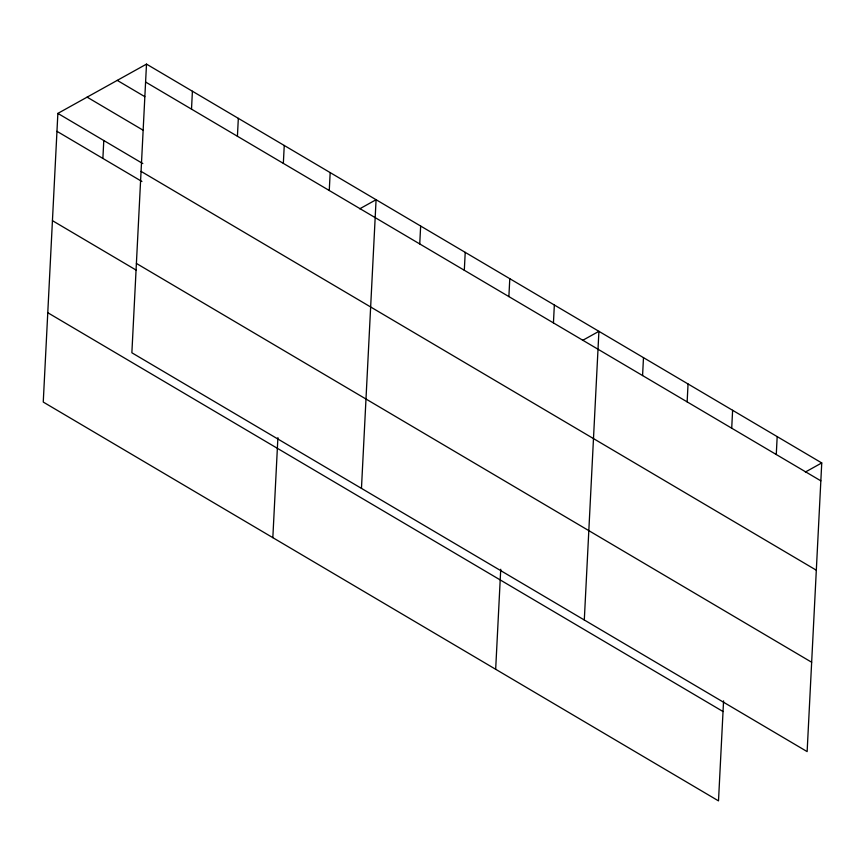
<?xml version="1.0" encoding="UTF-8"?>
<svg xmlns="http://www.w3.org/2000/svg" width="865" height="865" viewBox="0 0 865 865"><rect width="100%" height="100%" fill="white"/><g stroke="black" fill="none" stroke-linecap="round" stroke-linejoin="round"><path stroke-width="1.3" d="M146.499 64.118L131.869 352.779L807.132 751.599L821.75 462.937L146.499 64.118L57.869 113.401L43.25 402.063L718.501 800.882L723.573 700.866M102.881 158.436L103.789 140.519M191.511 109.141L192.408 91.236M237.421 136.27L238.329 118.354M283.342 163.388L284.25 145.471M272.832 537.662L277.903 437.647M329.262 190.505L330.171 172.589M361.462 488.379L376.08 199.718L359.71 208.822M419.741 243.941L420.65 226.035M464.31 270.269L465.219 252.353M508.88 296.587L509.788 278.681M495.667 669.272L500.738 569.257M553.438 322.915L554.346 304.999M584.297 619.989L598.915 331.327L582.534 340.432M642.576 375.551L643.484 357.645M687.145 401.879L688.053 383.963M731.714 428.197L732.612 410.291M776.273 454.525L777.181 436.609M805.369 472.041L821.75 462.937M145.59 82.024L820.842 480.843M117.251 80.38L144.801 96.653M87.116 97.14L143.363 130.356M57.869 113.401L142.822 163.572M141.06 171.378L816.311 570.197M56.971 131.318L141.914 181.488M136.4 263.436L811.651 662.244M52.441 220.662L136.238 270.15M47.78 312.719L723.032 711.538"/></g></svg>
